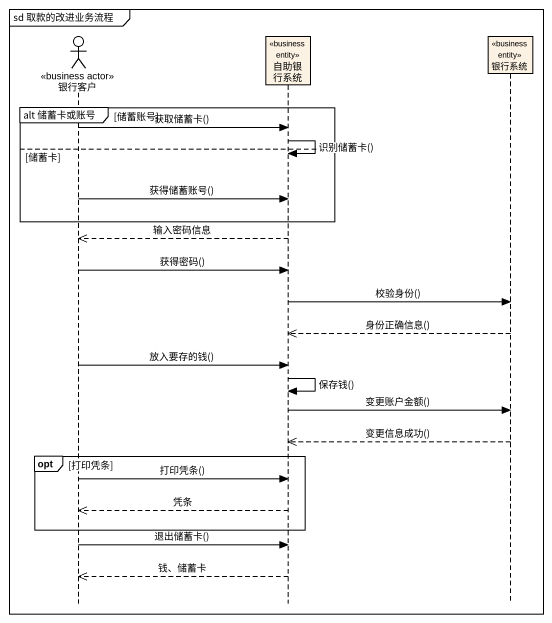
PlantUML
@startuml
mainframe sd 取款的改进业务流程
hide footbox
actor 银行客户 <<business actor>>
participant 自助银行系统 <<business entity>>
participant 银行系统 <<business entity>>

group alt 储蓄卡或账号 [储蓄账号]
  银行客户 -> 自助银行系统 : 获取储蓄卡()
  自助银行系统 -> 自助银行系统 : 识别储蓄卡()
else 储蓄卡
  银行客户 -> 自助银行系统 : 获得储蓄账号()
end
自助银行系统 -->> 银行客户 : 输入密码信息
银行客户 -> 自助银行系统 : 获得密码()
自助银行系统 -> 银行系统 : 校验身份()
银行系统 -->> 自助银行系统 : 身份正确信息()
银行客户 -> 自助银行系统 : 放入要存的钱()
自助银行系统 -> 自助银行系统 : 保存钱()
自助银行系统 -> 银行系统 : 变更账户金额()
银行系统 -->> 自助银行系统 : 变更信息成功()
opt 打印凭条
  银行客户 -> 自助银行系统 : 打印凭条()
  自助银行系统 -->> 银行客户 : 凭条
end
银行客户 -> 自助银行系统 : 退出储蓄卡()
自助银行系统 -->> 银行客户 : 钱、储蓄卡
@enduml
